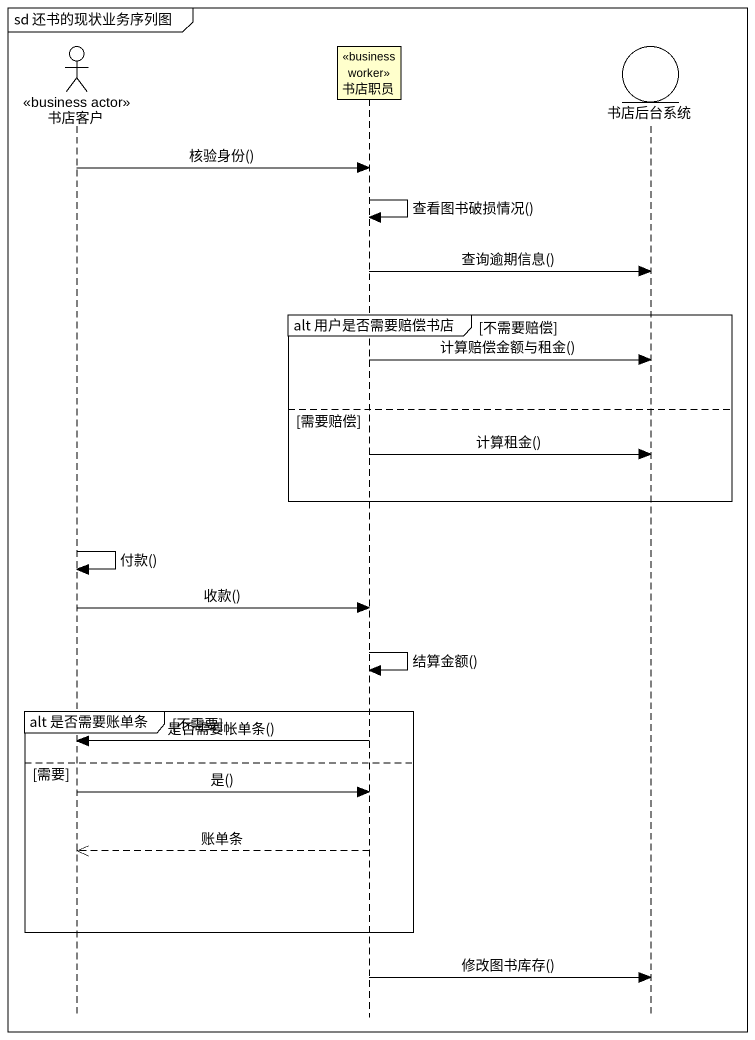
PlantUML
@startuml
mainframe sd 还书的现状业务序列图
hide footbox
actor 书店客户 <<business actor>>
participant 书店职员 <<business worker>>
entity 书店后台系统

书店客户 -> 书店职员 : 核验身份()
书店职员 -> 书店职员 : 查看图书破损情况()
书店职员 -> 书店后台系统 : 查询逾期信息()
group alt 用户是否需要赔偿书店 [不需要赔偿]
  书店职员 -> 书店后台系统 : 计算赔偿金额与租金()
else 需要赔偿
  书店职员 -> 书店后台系统 : 计算租金()
end
书店客户 -> 书店客户 : 付款()
书店客户 -> 书店职员 : 收款()
书店职员 -> 书店职员 : 结算金额()
group alt 是否需要账单条 [不需要]
  书店职员 -> 书店客户 : 是否需要帐单条()
else 需要
  书店客户 -> 书店职员 : 是()
  书店职员 -->> 书店客户 : 账单条
end
书店职员 -> 书店后台系统 : 修改图书库存()
@enduml
